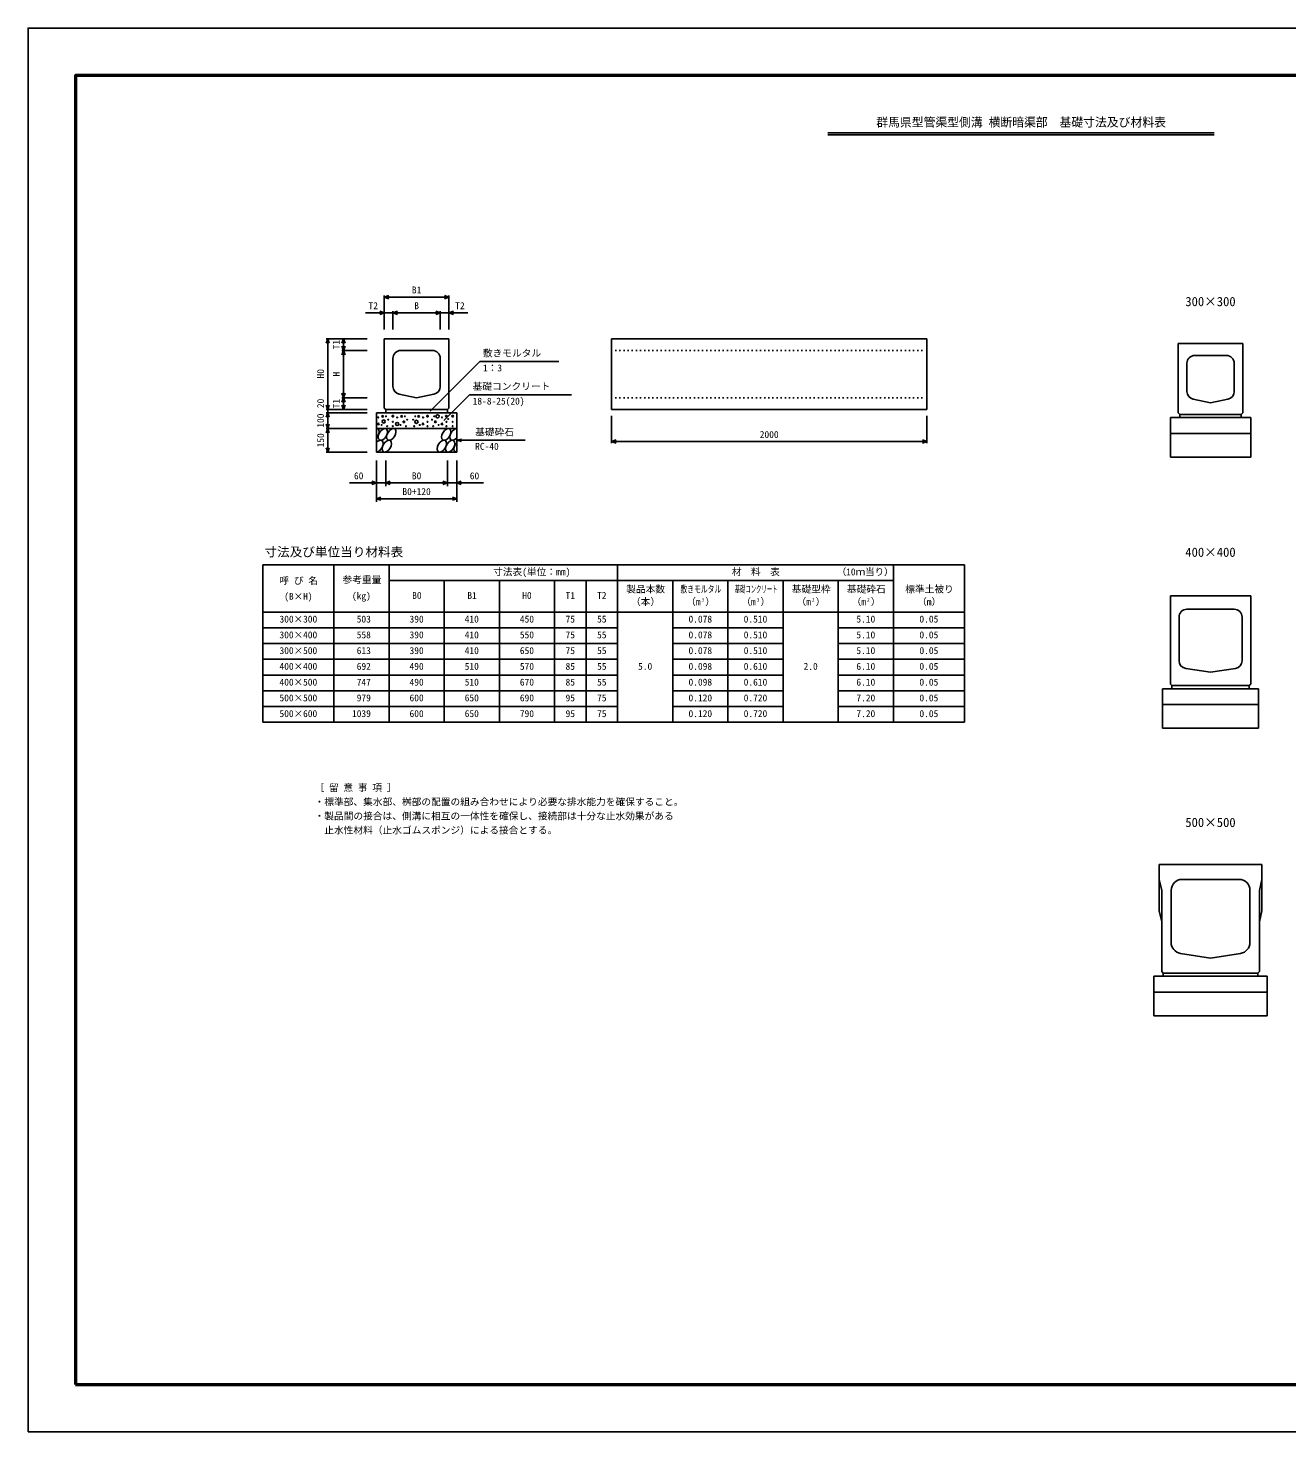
# Model space of a CAD drawing. Units: millimetres, scale not verified. Extents: x -12600 to 12600, y -4455 to 4455.
# Drawn here: x -12600 to -4614, y -4455 to 4455 of the extents above; entities that cross this region are included whole.
import ezdxf
from ezdxf.enums import TextEntityAlignment as Align

# ---------------------------------------------------------------- set-up
doc = ezdxf.new("R2010")
doc.units = ezdxf.units.MM
doc.header["$LTSCALE"] = 15
doc.linetypes.add('DOTTED', pattern=[1.75, 0.25, -1.5])
for name, color, linetype, lineweight in [('0-0_DIM', 7, 'Continuous', 25), ('0-1_Defpoints', 5, 'Continuous', 25), ('0-2_HATCH', 6, 'Continuous', 25), ('0-3_HYO', 3, 'Continuous', 25), ('0-4_HYO2', 4, 'Continuous', 25), ('0-5_OUTLINE', 3, 'Continuous', 25), ('0-6_OUTLINE2', 4, 'DOTTED', 25), ('0-7_TXT', 7, 'Continuous', 25), ('0-8_WAKU', 3, 'Continuous', 25)]:
    doc.layers.add(name, color=color, linetype=linetype, lineweight=lineweight)
doc.styles.add('ＭＳ ゴシック', font='')
doc.styles.get('ＭＳ ゴシック').set_extended_font_data('MS Gothic')

msp = doc.modelspace()

# ---------------------------------------------------------------- linework, layer by layer
at = {"layer": '0-0_DIM'}
for p, q in [((-10340.07, 2757.65), (-10340.07, 2542.65)), ((-10340.07, 2747.65), (-9930.07, 2747.65)), ((-9930.07, 2757.65), (-9930.07, 2542.65)), ((-10340.07, 2647.65), (-10460.07, 2647.65)), ((-10285.07, 2657.65), (-10285.07, 2542.65)), ((-9985.07, 2657.65), (-9985.07, 2542.65)), ((-9810.07, 2647.65), (-9930.07, 2647.65)), ((-10709.27, 2483.62), (-10449.22, 2483.62)), ((-10699.27, 2483.62), (-10699.27, 2033.62)), ((-10609.27, 2408.62), (-10449.22, 2408.62)), ((-10599.27, 2483.62), (-10599.27, 2408.62)), ((-10599.27, 2108.62), (-10599.27, 2408.62)), ((-9734.5, 2337.86), (-10049.37, 2022.98)), ((-9734.5, 2337.86), (-9231.84, 2337.86)), ((-10609.27, 2108.62), (-10449.22, 2108.62)), ((-10599.27, 2108.62), (-10599.27, 2033.62)), ((-9799.5, 2127.28), (-9963.15, 1963.62)), ((-9799.5, 2127.28), (-9152.63, 2127.28)), ((-10709.27, 2033.62), (-10449.22, 2033.62)), ((-10709.27, 2013.62), (-10449.22, 2013.62)), ((-10699.27, 2013.62), (-10699.27, 2033.62)), ((-10699.27, 1913.62), (-10699.27, 2013.62)), ((-8898.09, 1820.34), (-8898.09, 1993.62)), ((-6898.09, 1820.34), (-6898.09, 1993.62)), ((-10709.27, 1913.62), (-10449.22, 1913.62)), ((-10699.27, 1913.62), (-10699.27, 1763.62)), ((-9880.07, 1838.62), (-9851.09, 1846.39)), ((-9880.07, 1838.62), (-9446.75, 1838.62)), ((-9880.07, 1838.62), (-9851.09, 1830.86)), ((-8898.09, 1830.34), (-6898.09, 1830.34)), ((-10709.27, 1763.62), (-10449.22, 1763.62)), ((-10390.07, 1448.11), (-10390.07, 1710.45)), ((-10330.07, 1548.11), (-10330.07, 1710.45)), ((-9940.07, 1548.11), (-9940.07, 1710.45)), ((-9880.07, 1448.11), (-9880.07, 1710.45)), ((-10560.07, 1568.11), (-10390.07, 1568.11)), ((-10390.07, 1568.11), (-10330.07, 1568.11)), ((-10330.07, 1568.11), (-9940.07, 1568.11)), ((-10390.07, 1468.11), (-9880.07, 1468.11))]:
    msp.add_line(p, q, dxfattribs=at)
for points in [[(-10311.88, 2737.39), (-10340.07, 2747.65), (-10311.88, 2757.91)], [(-9958.26, 2737.39), (-9930.07, 2747.65), (-9958.26, 2757.91)], [(-10368.26, 2637.39), (-10340.07, 2647.65), (-10368.26, 2657.91)], [(-10340.07, 2647.65), (-10285.07, 2647.65), (-9985.07, 2647.65), (-9930.07, 2647.65)], [(-10256.88, 2637.39), (-10285.07, 2647.65), (-10256.88, 2657.91)], [(-10013.26, 2637.39), (-9985.07, 2647.65), (-10013.26, 2657.91)], [(-9901.88, 2637.39), (-9930.07, 2647.65), (-9901.88, 2657.91)], [(-10689.01, 2455.43), (-10699.27, 2483.62), (-10709.53, 2455.43)], [(-10589.01, 2455.43), (-10599.27, 2483.62), (-10609.53, 2455.43)], [(-10589.01, 2436.81), (-10599.27, 2408.62), (-10609.53, 2436.81)], [(-10589.01, 2380.43), (-10599.27, 2408.62), (-10609.53, 2380.43)], [(-10689.01, 2061.81), (-10699.27, 2033.62), (-10709.53, 2061.81)], [(-10589.01, 2136.81), (-10599.27, 2108.62), (-10609.53, 2136.81)], [(-10589.01, 2080.43), (-10599.27, 2108.62), (-10609.53, 2080.43)], [(-10589.01, 2061.81), (-10599.27, 2033.62), (-10609.53, 2061.81)], [(-10689.01, 1985.43), (-10699.27, 2013.62), (-10709.53, 1985.43)], [(-10689.01, 1941.81), (-10699.27, 1913.62), (-10709.53, 1941.81)], [(-10689.01, 1885.43), (-10699.27, 1913.62), (-10709.53, 1885.43)], [(-10689.01, 1791.81), (-10699.27, 1763.62), (-10709.53, 1791.81)], [(-8869.9, 1820.07), (-8898.09, 1830.34), (-8869.9, 1840.6)], [(-6926.28, 1820.07), (-6898.09, 1830.34), (-6926.28, 1840.6)], [(-10418.26, 1578.37), (-10390.07, 1568.11), (-10418.26, 1557.85)], [(-10301.88, 1557.85), (-10330.07, 1568.11), (-10301.88, 1578.37)], [(-9968.26, 1578.37), (-9940.07, 1568.11), (-9968.26, 1557.85)], [(-9710.07, 1568.11), (-9880.07, 1568.11), (-9940.07, 1568.11)], [(-9851.88, 1578.37), (-9880.07, 1568.11), (-9851.88, 1557.85)], [(-10361.88, 1457.85), (-10390.07, 1468.11), (-10361.88, 1478.37)], [(-9908.26, 1478.37), (-9880.07, 1468.11), (-9908.26, 1457.85)]]:
    msp.add_lwpolyline(points, dxfattribs=at)
at = {"layer": '0-1_Defpoints'}
msp.add_lwpolyline([(-12600, -4455), (0, -4455), (0, 4455), (-12600, 4455)], close=True, dxfattribs=at)
at = {"layer": '0-2_HATCH'}
for centre, radius in [((-10378.13, 1983.8), 2.5), ((-10350.1, 1990.8), 5), ((-10343.56, 1957.79), 10), ((-10329.07, 1990.8), 2.5), ((-10315.05, 1969.79), 2.5), ((-10286.17, 1991.68), 5), ((-10258.13, 1983.8), 2.5), ((-10230.1, 1990.8), 5), ((-10216.08, 1955.78), 5), ((-10209.07, 1990.8), 2.5), ((-10195.05, 1969.79), 2.5), ((-10157.23, 1969.79), 2.5), ((-10136.2, 1955.78), 10), ((-10143.21, 1990.8), 2.5), ((-10122.18, 1990.8), 5), ((-10094.14, 1983.8), 2.5), ((-10066.11, 1991.68), 5), ((-10037.23, 1969.79), 2.5), ((-10023.21, 1990.8), 2.5), ((-10016.2, 1955.78), 5), ((-10002.18, 1990.8), 10), ((-9974.14, 1983.8), 2.5), ((-9946.11, 1991.68), 5), ((-9934.77, 1974.11), 2.5), ((-9906.26, 1991.68), 5), ((-10378.13, 1942.65), 5), ((-10357.11, 1935.65), 2.5), ((-10322.06, 1927.77), 2.5), ((-10286.17, 1955.78), 2.5), ((-10286.17, 1927.77), 2.5), ((-10258.13, 1942.65), 10), ((-10237.11, 1935.65), 2.5), ((-10202.06, 1927.77), 2.5), ((-10150.22, 1927.77), 2.5), ((-10115.17, 1935.65), 2.5), ((-10094.14, 1942.65), 5), ((-10066.11, 1955.78), 2.5), ((-10066.11, 1927.77), 2.5), ((-10030.22, 1927.77), 2.5), ((-9995.17, 1935.65), 2.5), ((-9974.14, 1942.65), 5), ((-9946.11, 1955.78), 2.5), ((-9946.11, 1927.77), 2.5), ((-9906.26, 1955.78), 2.5), ((-9906.26, 1927.77), 2.5)]:
    msp.add_circle(centre, radius, dxfattribs=at)
for centre, start_param, end_param in [((-10402.43, 1876.1), 4.385593, 6.6745444), ((-9893.93, 1876.1), 0.3357715, 4.4411806), ((-10377.11, 1801.11), 3.5111464, 7.548991), ((-9868.6, 1801.11), 1.2110787, 3.5658734)]:
    msp.add_ellipse(centre, major_axis=(21.81, 35.31), ratio=0.5792, start_param=start_param, end_param=end_param, dxfattribs=at)
for centre in [(-10349.22, 1876.1), (-10296.01, 1876.1), (-9947.13, 1876.1), (-10323.9, 1801.11), (-9975.02, 1801.11), (-9921.81, 1801.11)]:
    msp.add_ellipse(centre, major_axis=(21.81, 35.31), ratio=0.5792, dxfattribs=at)
at = {"layer": '0-3_HYO'}
for p, q in [((-11110.03, 1048.73), (-11110.03, 48.73)), ((-11110.03, 1048.73), (-6660.03, 1048.73)), ((-10660.03, 1048.73), (-10660.03, 48.73)), ((-10310.03, 1048.73), (-10310.03, 48.73)), ((-8860.03, 1048.73), (-8860.03, 48.73)), ((-7110.03, 1048.73), (-7110.03, 48.73)), ((-6660.03, 1048.73), (-6660.03, 48.73)), ((-10310.03, 948.73), (-7110.03, 948.73)), ((-9960.03, 948.73), (-9960.03, 48.73)), ((-9610.03, 948.73), (-9610.03, 48.73)), ((-9260.03, 948.73), (-9260.03, 48.73)), ((-9060.03, 948.73), (-9060.03, 48.73)), ((-8510.03, 948.73), (-8510.03, 48.73)), ((-8160.03, 948.73), (-8160.03, 48.73)), ((-7810.03, 948.73), (-7810.03, 48.73)), ((-7460.03, 948.73), (-7460.03, 48.73)), ((-11110.03, 748.73), (-6660.03, 748.73)), ((-11110.03, 48.73), (-6660.03, 48.73))]:
    msp.add_line(p, q, dxfattribs=at)
at = {"layer": '0-4_HYO2'}
for p, q in [((-11110.03, 648.73), (-8860.03, 648.73)), ((-8510.03, 648.73), (-7810.03, 648.73)), ((-7460.03, 648.73), (-6660.03, 648.73)), ((-11110.03, 548.73), (-8860.03, 548.73)), ((-8510.03, 548.73), (-7810.03, 548.73)), ((-7460.03, 548.73), (-6660.03, 548.73)), ((-11110.03, 448.73), (-8860.03, 448.73)), ((-8510.03, 448.73), (-7810.03, 448.73)), ((-7460.03, 448.73), (-6660.03, 448.73)), ((-11110.03, 348.73), (-8860.03, 348.73)), ((-8510.03, 348.73), (-7810.03, 348.73)), ((-7460.03, 348.73), (-6660.03, 348.73)), ((-11110.03, 248.73), (-8860.03, 248.73)), ((-8510.03, 248.73), (-7810.03, 248.73)), ((-7460.03, 248.73), (-6660.03, 248.73)), ((-11110.03, 148.73), (-8860.03, 148.73)), ((-8510.03, 148.73), (-7810.03, 148.73)), ((-7460.03, 148.73), (-6660.03, 148.73))]:
    msp.add_line(p, q, dxfattribs=at)
at = {"layer": '0-5_OUTLINE'}
for p, q in [((-10340.07, 2483.62), (-10340.07, 2043.62)), ((-10340.07, 2483.62), (-9930.07, 2483.62)), ((-10235.07, 2408.62), (-10035.07, 2408.62)), ((-9930.07, 2043.62), (-9930.07, 2483.62)), ((-8898.09, 2483.62), (-8898.09, 2033.62)), ((-8898.09, 2483.62), (-6898.09, 2483.62)), ((-6898.09, 2483.62), (-6898.09, 2033.62)), ((-5303.12, 2452.51), (-5303.12, 2012.51)), ((-5303.12, 2452.51), (-4893.12, 2452.51)), ((-4893.12, 2012.51), (-4893.12, 2452.51)), ((-10285.07, 2358.75), (-10285.07, 2179.75)), ((-9985.07, 2358.62), (-9985.07, 2179.61)), ((-5248.12, 2327.63), (-5248.12, 2148.63)), ((-5198.12, 2377.51), (-4998.12, 2377.51)), ((-4948.12, 2327.51), (-4948.12, 2148.5)), ((-10135.07, 2108.62), (-10244.87, 2130.58)), ((-10135.07, 2108.62), (-10025.26, 2130.58)), ((-5098.12, 2077.51), (-5207.92, 2099.47)), ((-5098.12, 2077.51), (-4988.31, 2099.47)), ((-10390.07, 2013.62), (-9880.07, 2013.62)), ((-10390.07, 2013.62), (-10390.07, 1763.62)), ((-10340.07, 2043.62), (-10330.07, 2033.62)), ((-10330.07, 2033.62), (-9940.07, 2033.62)), ((-10330.07, 2033.62), (-10330.07, 2013.62)), ((-9930.07, 2043.62), (-9940.07, 2033.62)), ((-9940.07, 2033.62), (-9940.07, 2013.62)), ((-9880.07, 2013.62), (-9880.07, 1763.62)), ((-6898.09, 2033.62), (-8898.09, 2033.62)), ((-5353.12, 1982.51), (-4843.12, 1982.51)), ((-5353.12, 1982.51), (-5353.12, 1732.51)), ((-5303.12, 2012.51), (-5293.12, 2002.51)), ((-5293.12, 2002.51), (-4903.12, 2002.51)), ((-5293.12, 2002.51), (-5293.12, 1982.51)), ((-4893.12, 2012.51), (-4903.12, 2002.51)), ((-4903.12, 2002.51), (-4903.12, 1982.51)), ((-4843.12, 1982.51), (-4843.12, 1732.51)), ((-10390.07, 1913.62), (-9880.07, 1913.62)), ((-5353.12, 1882.51), (-4843.12, 1882.51)), ((-10390.07, 1763.62), (-9881.56, 1763.62)), ((-5353.12, 1732.51), (-4843.12, 1732.51)), ((-5353.12, 851.49), (-5353.12, 291.49)), ((-5353.12, 851.49), (-4843.12, 851.49)), ((-4843.12, 851.49), (-4843.12, 291.49)), ((-5298.12, 716.49), (-5298.12, 439.55)), ((-5248.12, 766.49), (-4948.12, 766.49)), ((-4898.12, 716.49), (-4898.12, 439.55)), ((-5255.53, 390.1), (-5098.12, 366.49)), ((-5098.12, 366.49), (-4940.7, 390.1)), ((-5343.12, 281.49), (-4853.12, 281.49)), ((-4853.12, 281.49), (-4843.12, 291.49)), ((-4853.12, 281.49), (-4853.12, 261.49)), ((-5403.12, 261.49), (-4793.12, 261.49)), ((-5403.12, 261.49), (-5403.12, 11.49)), ((-4793.12, 261.49), (-4793.12, 11.49)), ((-5403.12, 161.49), (-4793.12, 161.49)), ((-5403.12, 11.49), (-4793.12, 11.49)), ((-5423.12, -853.39), (-5423.12, -1148.39)), ((-5423.12, -853.39), (-4773.12, -853.39)), ((-4773.12, -853.39), (-4773.12, -1148.39)), ((-5423.12, -948.39), (-5408.12, -1018.39)), ((-5278.12, -948.39), (-4918.12, -948.39)), ((-4773.12, -948.39), (-4788.12, -1018.39)), ((-5408.12, -1018.39), (-5408.12, -1533.39)), ((-5348.12, -1018.39), (-5348.12, -1348.7)), ((-4848.12, -1018.39), (-4848.12, -1348.7)), ((-4788.12, -1018.39), (-4788.12, -1533.39)), ((-5423.12, -1148.39), (-5408.12, -1218.39)), ((-4773.12, -1148.39), (-4788.12, -1218.39)), ((-5289.17, -1417.83), (-5098.12, -1448.39)), ((-5098.12, -1448.39), (-4907.06, -1417.83)), ((-5458.12, -1563.39), (-4738.12, -1563.39)), ((-5458.12, -1563.39), (-5458.12, -1813.39)), ((-4798.12, -1543.39), (-5398.12, -1543.39)), ((-4798.12, -1543.39), (-4788.12, -1533.39)), ((-4798.12, -1543.39), (-4798.12, -1563.39)), ((-4738.12, -1563.39), (-4738.12, -1813.39)), ((-5458.12, -1663.39), (-4738.12, -1663.39)), ((-5458.12, -1813.39), (-4738.12, -1813.39))]:
    msp.add_line(p, q, dxfattribs=at)
for points in [[(-5353.12, 291.49), (-5343.12, 281.49), (-5343.12, 261.49)], [(-5408.12, -1533.39), (-5398.12, -1543.39), (-5398.12, -1563.39)]]:
    msp.add_lwpolyline(points, dxfattribs=at)
for centre, radius, start, end in [((-10235.07, 2358.62), 50, 90, 180.00001), ((-10035.07, 2358.62), 50, 0, 90), ((-5198.12, 2327.51), 50, 90, 180.00001), ((-4998.12, 2327.51), 50, 0, 90), ((-10235.07, 2179.61), 50, 180.05732, 258.69008), ((-10035.07, 2179.61), 50, 281.30993, 0), ((-5198.12, 2148.5), 50, 180.05732, 258.69008), ((-4998.12, 2148.5), 50, 281.30993, 0), ((-5248.12, 716.49), 50, 90, 180), ((-4948.12, 716.49), 50, 0, 90), ((-5248.12, 439.55), 50, 180, 261.46923), ((-4948.12, 439.55), 50, 278.53077, 0), ((-5278.12, -1018.39), 70, 90, 180), ((-4918.12, -1018.39), 70, 0, 90), ((-5278.12, -1348.7), 70, 180, 260.90972), ((-4918.12, -1348.7), 70, 279.09028, 0)]:
    msp.add_arc(centre, radius, start, end, dxfattribs=at)
at = {"layer": '0-6_OUTLINE2'}
for p, q in [((-8898.09, 2408.62), (-6898.09, 2408.62)), ((-8898.09, 2108.62), (-6898.09, 2108.62))]:
    msp.add_line(p, q, dxfattribs=at)
at = {"layer": '0-7_TXT'}
for p, q in [((-7525.56, 3790.79), (-5074.44, 3790.79)), ((-7525.56, 3776.39), (-5074.44, 3776.39))]:
    msp.add_line(p, q, dxfattribs=at)
at = {"layer": '0-8_WAKU', "lineweight": 50}
msp.add_lwpolyline([(-12300, -4155), (-300, -4155), (-300, 4155), (-12300, 4155)], close=True, dxfattribs=at)

# ---------------------------------------------------------------- texts
at = {"layer": '0-0_DIM', "style": 'ＭＳ ゴシック'}
for s, p in [('B1', (-10165.07, 2757.65)), ('T2', (-10440.07, 2657.65)), ('B', (-10150.07, 2657.65)), ('T2', (-9890.07, 2657.65)), ('敷きモルタル', (-9714.5, 2356.6)), ('1：3', (-9714.5, 2262.78)), ('基礎コンクリート', (-9779.5, 2146.01)), ('18-8-25(20)', (-9779.5, 2052.2)), ('基礎砕石', (-9763.75, 1855.8)), ('2000', (-7958.09, 1840.34)), ('RC-40', (-9763.75, 1765.11)), ('60', (-10532.51, 1578.11)), ('B0', (-10165.07, 1578.11)), ('60', (-9797.63, 1578.11)), ('B0+120', (-10225.07, 1478.11))]:
    msp.add_text(s, height=43.99, dxfattribs=at).set_placement(p, align=Align.BOTTOM_LEFT)
for s, p in [('T1', (-10609.27, 2416.12)), ('H0', (-10709.27, 2231.12)), ('H', (-10609.27, 2243.62)), ('20', (-10709.27, 2042.84)), ('T1', (-10609.27, 2041.12)), ('100', (-10709.27, 1918.62)), ('150', (-10709.27, 1793.62))]:
    msp.add_text(s, height=43.99, rotation=90, dxfattribs=at).set_placement(p, align=Align.BOTTOM_LEFT)
at = {"layer": '0-7_TXT', "style": 'ＭＳ ゴシック'}
for s, height, p in [('群馬県型管渠型側溝 横断暗渠部\u3000基礎寸法及び材料表', 54.99, (-7218.75, 3813.29)), ('300×300', 58.65, (-5258.12, 2672.51)), ('寸法及び単位当り材料表', 58.65, (-11100.03, 1083.73)), ('400×400', 58.65, (-5258.12, 1081.49)), ('参考重量', 43.99, (-10605.03, 918.73)), ('寸法表(単位：㎜)', 43.99, (-9650.03, 968.73)), ('材  料  表', 43.99, (-8135.03, 968.73)), ('（', 43.99, (-7470.03, 968.73)), ('1', 43.99, (-7410.03, 968.73)), ('0', 43.99, (-7380.03, 968.73)), ('ｍ', 43.99, (-7350.03, 968.73)), ('当', 43.99, (-7290.03, 968.73)), ('り', 43.99, (-7230.03, 968.73)), ('）', 43.99, (-7170.03, 968.73)), ('呼 び 名', 43.99, (-11005.03, 913.07)), ('製品本数', 43.99, (-8805.03, 858.73)), ('基礎型枠', 43.99, (-7755.03, 858.73)), ('基礎砕石', 43.99, (-7405.03, 858.73)), ('標準土被り', 43.99, (-7035.03, 858.73)), ('(B×H)', 43.99, (-10975.03, 813.07)), ('(kg)', 43.99, (-10545.03, 815.96)), ('B0', 43.99, (-10163.23, 818.73)), ('B1', 43.99, (-9813.23, 818.73)), ('H0', 43.99, (-9465.03, 818.73)), ('T1', 43.99, (-9190.03, 818.73)), ('T2', 43.99, (-8990.03, 818.73)), ('（本）', 43.99, (-8775.03, 778.73)), ('（m ）', 43.99, (-8425.03, 778.73)), ('3', 21.99, (-8327.54, 808.73)), ('（m ）', 43.99, (-8075.03, 778.73)), ('3', 21.99, (-7977.54, 808.73)), ('（m ）', 43.99, (-7725.03, 778.73)), ('2', 21.99, (-7627.54, 808.73)), ('（m ）', 43.99, (-7375.03, 778.73)), ('2', 21.99, (-7277.54, 808.73)), ('（m）', 43.99, (-6960.03, 778.73)), ('300×300', 43.99, (-11005.03, 668.73)), (' 503', 43.99, (-10545.03, 668.73)), ('390', 43.99, (-10180.03, 668.73)), ('410', 43.99, (-9830.03, 668.73)), ('450', 43.99, (-9480.03, 668.73)), ('75', 43.99, (-9190.02, 668.73)), ('55', 43.99, (-8990.02, 668.73)), ('0.078', 43.99, (-8410.03, 668.73)), ('0.510', 43.99, (-8060.03, 668.73)), ('5.10', 43.99, (-7345.03, 668.73)), ('0.05', 43.99, (-6945.03, 668.73)), ('300×400', 43.99, (-11005.03, 568.73)), (' 558', 43.99, (-10545.03, 568.73)), ('390', 43.99, (-10180.03, 568.73)), ('410', 43.99, (-9830.03, 568.73)), ('550', 43.99, (-9480.03, 568.73)), ('75', 43.99, (-9190.02, 568.73)), ('55', 43.99, (-8990.02, 568.73)), ('0.078', 43.99, (-8410.03, 568.73)), ('0.510', 43.99, (-8060.03, 568.73)), ('5.10', 43.99, (-7345.03, 568.73)), ('0.05', 43.99, (-6945.03, 568.73)), ('300×500', 43.99, (-11005.03, 468.73)), (' 613', 43.99, (-10545.03, 468.73)), ('390', 43.99, (-10180.03, 468.73)), ('410', 43.99, (-9830.03, 468.73)), ('650', 43.99, (-9480.03, 468.73)), ('75', 43.99, (-9190.02, 468.73)), ('55', 43.99, (-8990.02, 468.73)), ('0.078', 43.99, (-8410.03, 468.73)), ('0.510', 43.99, (-8060.03, 468.73)), ('5.10', 43.99, (-7345.03, 468.73)), ('0.05', 43.99, (-6945.03, 468.73)), ('400×400', 43.99, (-11005.03, 368.73)), (' 692', 43.99, (-10545.03, 368.73)), ('490', 43.99, (-10180.03, 368.73)), ('510', 43.99, (-9830.03, 368.73)), ('570', 43.99, (-9480.03, 368.73)), ('85', 43.99, (-9190.02, 368.73)), ('55', 43.99, (-8990.02, 368.73)), ('5.0', 43.99, (-8730.03, 368.73)), ('0.098', 43.99, (-8410.03, 368.73)), ('0.610', 43.99, (-8060.03, 368.73)), ('2.0', 43.99, (-7680.03, 368.73)), ('6.10', 43.99, (-7345.03, 368.73)), ('0.05', 43.99, (-6945.03, 368.73)), ('400×500', 43.99, (-11005.03, 268.73)), (' 747', 43.99, (-10545.03, 268.73)), ('490', 43.99, (-10180.03, 268.73)), ('510', 43.99, (-9830.03, 268.73)), ('670', 43.99, (-9480.03, 268.73)), ('85', 43.99, (-9190.02, 268.73)), ('55', 43.99, (-8990.02, 268.73)), ('0.098', 43.99, (-8410.03, 268.73)), ('0.610', 43.99, (-8060.03, 268.73)), ('6.10', 43.99, (-7345.03, 268.73)), ('0.05', 43.99, (-6945.03, 268.73)), ('500×500', 43.99, (-11005.03, 168.73)), (' 979', 43.99, (-10545.03, 168.73)), ('600', 43.99, (-10180.03, 168.73)), ('650', 43.99, (-9830.03, 168.73)), ('690', 43.99, (-9480.03, 168.73)), ('95', 43.99, (-9190.02, 168.73)), ('75', 43.99, (-8990.02, 168.73)), ('0.120', 43.99, (-8410.03, 168.73)), ('0.720', 43.99, (-8060.03, 168.73)), ('7.20', 43.99, (-7345.03, 168.73)), ('0.05', 43.99, (-6945.03, 168.73)), ('500×600', 43.99, (-11005.03, 68.73)), ('1039', 43.99, (-10545.03, 68.73)), ('600', 43.99, (-10180.03, 68.73)), ('650', 43.99, (-9830.03, 68.73)), ('790', 43.99, (-9480.03, 68.73)), ('95', 43.99, (-9190.02, 68.73)), ('75', 43.99, (-8990.02, 68.73)), ('0.120', 43.99, (-8410.03, 68.73)), ('0.720', 43.99, (-8060.03, 68.73)), ('7.20', 43.99, (-7345.03, 68.73)), ('0.05', 43.99, (-6945.03, 68.73)), ('［ 留 意 事 項 ］', 43.99, (-10782.34, -401.22)), ('・標準部、集水部、桝部の配置の組み合わせにより必要な排水能力を確保すること。', 43.99, (-10782.34, -491.22)), ('・製品間の接合は、側溝に相互の一体性を確保し、接続部は十分な止水効果がある', 43.99, (-10782.34, -581.22)), ('\u3000止水性材料（止水ゴムスポンジ）による接合とする。', 43.99, (-10782.34, -671.22)), ('500×500', 58.65, (-5258.12, -633.39))]:
    msp.add_text(s, height=height, dxfattribs=at).set_placement(p, align=Align.BOTTOM_LEFT)
for s, width, p in [('敷きモルタル', 0.7, (-8461.03, 858.73)), ('基礎コンクリート', 0.55, (-8117.03, 858.73))]:
    msp.add_text(s, height=43.99, dxfattribs=dict(at, width=width)).set_placement(p, align=Align.BOTTOM_LEFT)

doc.saveas('drawing.dxf')
